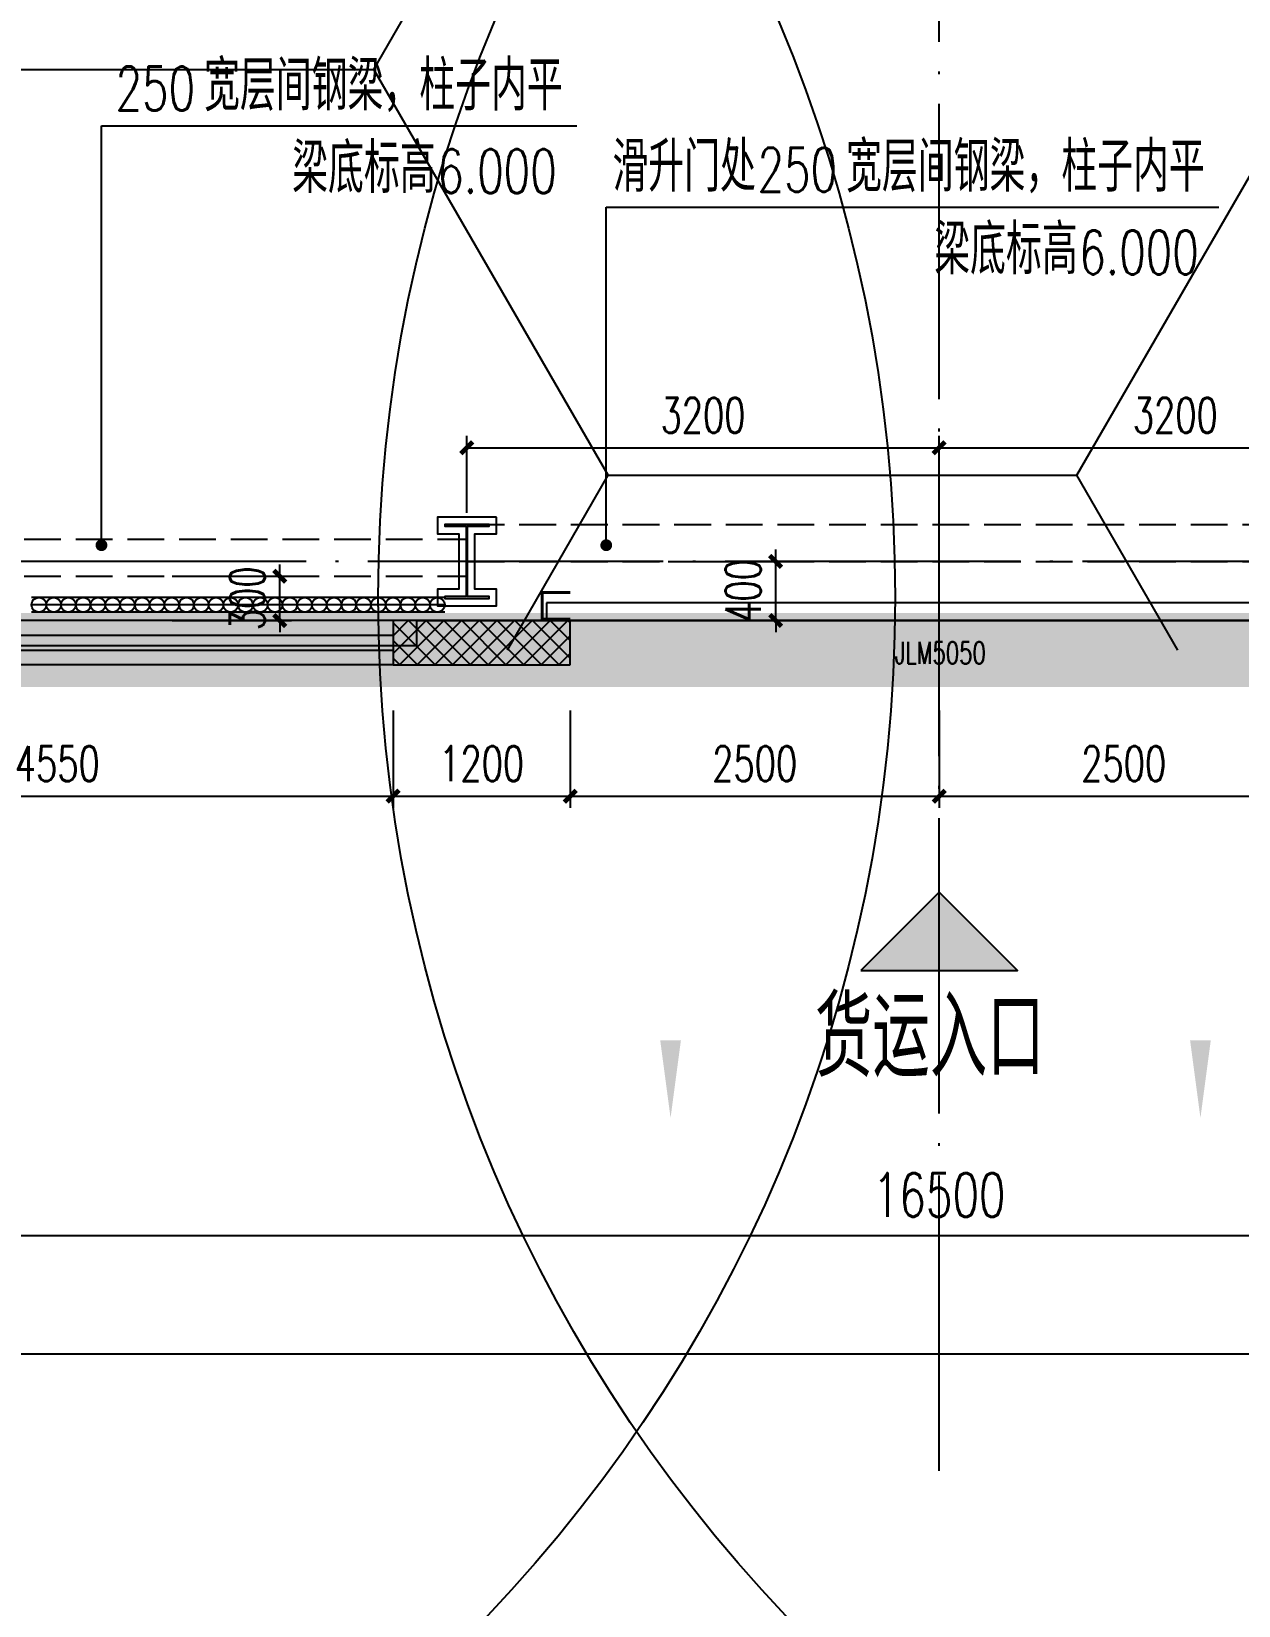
# Model space of a CAD drawing. Extents: x -821772 to -21949, y 506164 to 1049594.
# Drawn here: x -175354 to -167176, y 734747 to 745410 of the extents above; entities that cross this region are included whole.
import ezdxf
from ezdxf.xclip import XClip

# ---------------------------------------------------------------- set-up
doc = ezdxf.new("R2010")
doc.units = 0
doc.header["$LTSCALE"] = 1000
doc.header["$MEASUREMENT"] = 0
doc.header["$XCLIPFRAME"] = 2
for name, pattern in [('10平面20250807_t3$0$10平面$0$DASH', [0.35, 0.25, -0.1]), ('10平面20250807_t3$0$DASH', [0.35, 0.25, -0.1]), ('10平面20250807_t3$0$DOTE', [2.42, 2, -0.2, 0.02, -0.2]), ('DASH', [0.35, 0.25, -0.1])]:
    doc.linetypes.add(name, pattern=pattern)
doc.layers.get('Defpoints').update_dxf_attribs({"color": 210})
doc.layers.add('1-防火分区线', color=201, linetype='DASH', lineweight=50)
for name, color, linetype in [('10平面20250807_t3$0$10平面$0$WINDOW', 8, 'Continuous'), ('10平面20250807_t3$0$10平面$0$WINDOW_TEXT', 8, 'Continuous'), ('10平面20250807_t3$0$A-AXIS-D', 8, 'Continuous'), ('10平面20250807_t3$0$A-AXIS-DOTE', 8, '10平面20250807_t3$0$DOTE'), ('10平面20250807_t3$0$A-AXIS-DP', 8, 'Continuous'), ('10平面20250807_t3$0$A-AXIS-SYMB', 8, 'Continuous'), ('10平面20250807_t3$0$A-HATCH-2', 8, 'Continuous'), ('10平面20250807_t3$0$A-HRAIL', 8, 'Continuous'), ('10平面20250807_t3$0$A-LIN-V', 8, 'Continuous'), ('10平面20250807_t3$0$A-SFCE', 8, 'Continuous'), ('10平面20250807_t3$0$A-TEXT', 8, 'Continuous'), ('10平面20250807_t3$0$A-WINDOW', 8, 'Continuous'), ('10平面20250807_t3$0$AS-WALL', 8, 'Continuous'), ('10平面20250807_t3$0$AS-结构边线层', 8, 'Continuous'), ('10平面20250807_t3$0$DIM_SYMB', 8, 'Continuous'), ('10平面20250807_t3$0$FH-line', 8, 'Continuous'), ('10平面20250807_t3$0$FH-tri', 8, 'Continuous'), ('10平面20250807_t3$0$PUB_HATCH', 8, 'Continuous'), ('10平面20250807_t3$0$PUB_TEXT', 8, 'Continuous'), ('10平面20250807_t3$0$SB_ZF消火栓', 10, 'Continuous'), ('10平面20250807_t3$0$建-窗', 8, 'Continuous'), ('10平面20250807_t3$0$建-门窗编号', 8, 'Continuous'), ('PUB_HATCH', 8, 'Continuous')]:
    doc.layers.add(name, color=color, linetype=linetype)
doc.styles.add('10平面20250807_t3$0$10平面$0$_TCH_WINDOW', font='SIMPLEX', dxfattribs={"height": 3.5, "bigfont": 'GBCBIG'})
doc.styles.add('10平面20250807_t3$0$_TCH_DIM', font='SIMPLEX', dxfattribs={"bigfont": 'GBCBIG'})
doc.styles.add('10平面20250807_t3$0$_TCH_DIM_T3', font='SIMPLEX', dxfattribs={"width": 0.705882, "bigfont": 'GBCBIG'})
doc.styles.add('10平面20250807_t3$0$A-STANDARD', font='SIMPLEX', dxfattribs={"bigfont": 'GBCBIG'})
doc.styles.add('10平面20250807_t3$0$A-WIN-LABEL', font='SIMPLEX', dxfattribs={"bigfont": 'GBCBIG'})
doc.dimstyles.new('10平面20250807_t3$0$_TCH_ARCH&&100', dxfattribs={"dimtxt": 297.5, "dimasz": 100, "dimexe": 100, "dimexo": 100, "dimgap": 126.25, "dimtad": 1, "dimdec": 0, "dimzin": 0, "dimdsep": 46, "dimtxsty": '10平面20250807_t3$0$_TCH_DIM_T3', "dimblk": '10平面20250807_t3$0$_ArchTick', "dimcen": 0.09, "dimclrt": 7, "dimazin": 2, "dimtfac": 1, "dimtdec": 0, "dimtix": 1, "dimtmove": 2, "dimatfit": 3, "dimfxl": 0, "dimtolj": 1, "dimtzin": 0, "dimarcsym": 0})
doc.dimstyles.new('10平面20250807_t3$0$_TCH_ARCH&&80', dxfattribs={"dimtxt": 238, "dimasz": 80, "dimexe": 80, "dimexo": 80, "dimgap": 101, "dimtad": 1, "dimdec": 0, "dimzin": 0, "dimdsep": 46, "dimtxsty": '10平面20250807_t3$0$_TCH_DIM_T3', "dimblk": '10平面20250807_t3$0$_ArchTick', "dimcen": 0.09, "dimclrt": 7, "dimazin": 2, "dimtfac": 1, "dimtdec": 0, "dimtix": 1, "dimtmove": 2, "dimatfit": 3, "dimfxl": 0, "dimtolj": 1, "dimtzin": 0, "dimarcsym": 0})
pattern_1 = [(45, (60, 0), (-60.000061, 60.000061), []), (135, (60, 0), (-60.000061, -60.000061), [])]

# ---------------------------------------------------------------- blocks, each defined once
blk = doc.blocks.new('10平面20250807_t3$0$_ArchTick')
at = {"color": 0, "linetype": 'ByBlock', "const_width": 0.4}
blk.add_lwpolyline([(-0.5, -0.5), (0.5, 0.5)], dxfattribs=at)
blk = doc.blocks.new('*D10018')
at = {"layer": '10平面20250807_t3$0$A-AXIS-D', "color": 0, "lineweight": -2}
for p, q in [((43282, -66440), (43282, -67667)), ((59782, -66440), (59782, -67667)), ((43282, -67567), (59782, -67567))]:
    blk.add_line(p, q, dxfattribs=at)
at = {"layer": 'Defpoints', "color": 0}
for p in [(43282, -66340), (59782, -66340), (59782, -67567)]:
    blk.add_point(p, dxfattribs=at)
at = {"layer": '10平面20250807_t3$0$A-AXIS-D', "color": 0, "lineweight": -2, "xscale": 100, "yscale": 100, "zscale": 100, "rotation": 180}
blk.add_blockref('10平面20250807_t3$0$_ArchTick', (43282, -67567), dxfattribs=at)
at = {"layer": '10平面20250807_t3$0$A-AXIS-D', "color": 0, "lineweight": -2, "xscale": 100, "yscale": 100, "zscale": 100}
blk.add_blockref('10平面20250807_t3$0$_ArchTick', (59782, -67567), dxfattribs=at)
at = {"layer": '10平面20250807_t3$0$A-AXIS-D', "color": 7, "insert": (51532, -67292), "char_height": 297.5, "attachment_point": 5, "style": '10平面20250807_t3$0$_TCH_DIM_T3'}
blk.add_mtext('\\A1;16500', dxfattribs=at)
blk = doc.blocks.new('*D10024')
at = {"layer": '10平面20250807_t3$0$A-AXIS-D', "color": 0, "lineweight": -2}
for p, q in [((-33818, -66540), (-33818, -68467)), ((92682, -66540), (92682, -68467)), ((-33818, -68367), (92682, -68367))]:
    blk.add_line(p, q, dxfattribs=at)
at = {"layer": 'Defpoints', "color": 0}
for p in [(-33818, -66440), (92682, -66440), (92682, -68367)]:
    blk.add_point(p, dxfattribs=at)
at = {"layer": '10平面20250807_t3$0$A-AXIS-D', "color": 0, "lineweight": -2, "xscale": 100, "yscale": 100, "zscale": 100, "rotation": 180}
blk.add_blockref('10平面20250807_t3$0$_ArchTick', (-33818, -68367), dxfattribs=at)
at = {"layer": '10平面20250807_t3$0$A-AXIS-D', "color": 0, "lineweight": -2, "xscale": 100, "yscale": 100, "zscale": 100}
blk.add_blockref('10平面20250807_t3$0$_ArchTick', (92682, -68367), dxfattribs=at)
at = {"layer": '10平面20250807_t3$0$A-AXIS-D', "color": 7, "insert": (29432, -68092), "char_height": 297.5, "attachment_point": 5, "style": '10平面20250807_t3$0$_TCH_DIM_T3'}
blk.add_mtext('\\A1;126500', dxfattribs=at)
blk = doc.blocks.new('*D10143')
at = {"layer": '10平面20250807_t3$0$A-AXIS-DP', "color": 0, "lineweight": -2}
for p, q in [((51532, -62670), (51532, -62150)), ((54732, -62670), (54732, -62150)), ((51532, -62230), (54732, -62230))]:
    blk.add_line(p, q, dxfattribs=at)
at = {"layer": 'Defpoints', "color": 0}
for p in [(54732, -62230), (51532, -62750), (54732, -62750)]:
    blk.add_point(p, dxfattribs=at)
at = {"layer": '10平面20250807_t3$0$A-AXIS-DP', "color": 0, "lineweight": -2, "xscale": 80, "yscale": 80, "zscale": 80, "rotation": 180}
blk.add_blockref('10平面20250807_t3$0$_ArchTick', (51532, -62230), dxfattribs=at)
at = {"layer": '10平面20250807_t3$0$A-AXIS-DP', "color": 0, "lineweight": -2, "xscale": 80, "yscale": 80, "zscale": 80}
blk.add_blockref('10平面20250807_t3$0$_ArchTick', (54732, -62230), dxfattribs=at)
at = {"layer": '10平面20250807_t3$0$A-AXIS-DP', "color": 7, "insert": (53132, -62010), "char_height": 238, "attachment_point": 5, "style": '10平面20250807_t3$0$_TCH_DIM_T3'}
blk.add_mtext('\\A1;3200', dxfattribs=at)
blk = doc.blocks.new('*D10144')
at = {"layer": '10平面20250807_t3$0$A-AXIS-DP', "color": 0, "lineweight": -2}
for p, q in [((48332, -62670), (48332, -62150)), ((51532, -62670), (51532, -62150)), ((48332, -62230), (51532, -62230))]:
    blk.add_line(p, q, dxfattribs=at)
at = {"layer": 'Defpoints', "color": 0}
for p in [(51532, -62230), (48332, -62750), (51532, -62750)]:
    blk.add_point(p, dxfattribs=at)
at = {"layer": '10平面20250807_t3$0$A-AXIS-DP', "color": 0, "lineweight": -2, "xscale": 80, "yscale": 80, "zscale": 80, "rotation": 180}
blk.add_blockref('10平面20250807_t3$0$_ArchTick', (48332, -62230), dxfattribs=at)
at = {"layer": '10平面20250807_t3$0$A-AXIS-DP', "color": 0, "lineweight": -2, "xscale": 80, "yscale": 80, "zscale": 80}
blk.add_blockref('10平面20250807_t3$0$_ArchTick', (51532, -62230), dxfattribs=at)
at = {"layer": '10平面20250807_t3$0$A-AXIS-DP', "color": 7, "insert": (49932, -62010), "char_height": 238, "attachment_point": 5, "style": '10平面20250807_t3$0$_TCH_DIM_T3'}
blk.add_mtext('\\A1;3200', dxfattribs=at)
blk = doc.blocks.new('10平面20250807_t3$0$JYC-1')
at = {"layer": '10平面20250807_t3$0$FH-tri'}
h = blk.add_hatch(color=2, dxfattribs=at)
h.dxf.hatch_style = 1
h.paths.add_polyline_path([(-248256, 204933), (-247006, 206183), (-248256, 206183)])
at = {"layer": '10平面20250807_t3$0$FH-tri', "color": 2}
blk.add_lwpolyline([(-248256, 204933), (-247006, 206183), (-247006, 206183), (-248256, 206183)], close=True, dxfattribs=at)
at = {"layer": '10平面20250807_t3$0$A-TEXT', "style": '10平面20250807_t3$0$A-STANDARD'}
blk.add_text('货运入口', height=900.2, rotation=45, dxfattribs=at).set_placement((-247772, 203716))
blk = doc.blocks.new('10平面20250807_t3$0$10平面$0$$DorLib2D$00000126')
at = {"color": 0, "linetype": 'Continuous'}
for p, q in [((-0.532, 0.5), (-0.532, 0.9)), ((0.532, 0.9), (0.532, 0.5))]:
    blk.add_line(p, q, dxfattribs=at)
at = {"color": 0, "linetype": '10平面20250807_t3$0$10平面$0$DASH'}
for p, q in [((-0.532, 0.9), (0.532, 0.9)), ((-0.532, 0.5), (0.532, 0.5))]:
    blk.add_line(p, q, dxfattribs=at)
blk = doc.blocks.new('10平面20250807_t3$0$DOOR2DLIB$SYSLIB$00000123')
at = {"color": 0}
for p, q in [((0.475, -0.0014), (0.475, 0.7521)), ((0.475, 0.7521), (0.5, 0.7521)), ((0.5, -0.0014), (0.5, 0.7521)), ((-0.5, 0), (-0.5, 0.252)), ((-0.475, 0.252), (-0.5, 0.252)), ((-0.475, 0), (-0.475, 0.252)), ((-0.475, 0), (-0.5, 0)), ((0.475, -0.0014), (0.5, -0.0014))]:
    blk.add_line(p, q, dxfattribs=at)
for centre, radius, start, end in [((0.5046, -0.0019), 0.7546, 92.24927, 179.72377), ((-0.5008, 0.0026), 0.2508, 359.78987, 84.09744)]:
    blk.add_arc(centre, radius, start, end, dxfattribs=at)
blk = doc.blocks.new('10平面20250807_t3$0$G$C325EBD4F')
at = {"layer": '10平面20250807_t3$0$PUB_HATCH'}
h = blk.add_hatch(dxfattribs=at)
h.set_pattern_fill('多孔材料', color=256, scale=30, style=0)
h.set_pattern_definition(pattern_1)
h.paths.add_polyline_path([(3700, -50), (3700, 250), (3400, 250)])
h = blk.add_hatch(dxfattribs=at)
h.set_pattern_fill('多孔材料', color=256, scale=30, style=0)
h.set_pattern_definition(pattern_1)
h.paths.add_polyline_path([(3700, -50), (3400, 250), (3400, -300), (3700, -600)])
h = blk.add_hatch(dxfattribs=at)
h.set_pattern_fill('多孔材料', color=256, scale=30, style=0)
h.set_pattern_definition(pattern_1)
h.paths.add_polyline_path([(5500, 250), (5200, 250), (5200, -50)])
h = blk.add_hatch(dxfattribs=at)
h.set_pattern_fill('多孔材料', color=256, scale=30, style=0)
h.set_pattern_definition(pattern_1)
h.paths.add_polyline_path([(5500, 250), (5200, -50), (5200, -600), (5500, -300)])
h = blk.add_hatch(dxfattribs=at)
h.set_pattern_fill('多孔材料', color=256, scale=30, style=0)
h.set_pattern_definition(pattern_1)
h.paths.add_polyline_path([(3700, -600), (3400, -300), (2500, -300), (2500, -600)])
h = blk.add_hatch(dxfattribs=at)
h.set_pattern_fill('多孔材料', color=256, scale=30, style=0)
h.set_pattern_definition(pattern_1)
h.paths.add_polyline_path([(6400, -300), (5500, -300), (5200, -600), (6400, -600)])
at = {"layer": '10平面20250807_t3$0$10平面$0$WINDOW'}
blk.add_line((5200, -50), (3700, -50), dxfattribs=at)
at = {"layer": '10平面20250807_t3$0$AS-WALL'}
for p, q in [((3700, 250), (3400, 250)), ((3400, 250), (3400, -300)), ((3700, -50), (3700, 250)), ((5500, 250), (5200, 250)), ((5200, 250), (5200, -50)), ((5500, 250), (5500, -300)), ((3700, -50), (3700, -600)), ((5200, -50), (5200, -600)), ((3400, -300), (2500, -300)), ((2500, -600), (2500, -300)), ((6400, -300), (5500, -300)), ((6400, -600), (6400, -300)), ((3700, -600), (2500, -600)), ((6400, -600), (5200, -600))]:
    blk.add_line(p, q, dxfattribs=at)
at = {"layer": '10平面20250807_t3$0$10平面$0$WINDOW'}
ref = blk.add_blockref('10平面20250807_t3$0$DOOR2DLIB$SYSLIB$00000123', (4450, 100), dxfattribs=dict(at, xscale=-1500, yscale=1500, zscale=300, rotation=180.0000000000445))
ref.add_attrib('A', 'MLC1584', (4117, 313), dxfattribs={"layer": '10平面20250807_t3$0$10平面$0$WINDOW_TEXT', "ltscale": 500, "height": 148.8, "style": '10平面20250807_t3$0$10平面$0$_TCH_WINDOW', "width": 0.705882})
ref = blk.add_blockref('10平面20250807_t3$0$10平面$0$$DorLib2D$00000126', (0, -450), dxfattribs=dict(at, xscale=5000, yscale=-300, zscale=300, rotation=180.0000000000008))
ref.add_attrib('A', 'JLM5050', (-301, -594), dxfattribs={"layer": '10平面20250807_t3$0$10平面$0$WINDOW_TEXT', "ltscale": 500, "height": 148.8, "style": '10平面20250807_t3$0$10平面$0$_TCH_WINDOW', "width": 0.705882})
blk = doc.blocks.new('10平面20250807_t3$0$43243')
at = {"layer": '10平面20250807_t3$0$AS-结构边线层'}
blk.add_lwpolyline([(-195964, 741250), (-189244, 741250), (-189244, 741420), (-182304, 741420), (-182304, 741670), (-180204, 741670), (-180204, 741420), (-179464, 741420), (-179464, 741250), (-172744, 741250), (-172744, 741420), (-165804, 741420), (-165804, 741670), (-163704, 741670), (-163704, 741420), (-162964, 741420), (-162964, 741250), (-156244, 741250)], dxfattribs=at)
blk = doc.blocks.new('10平面20250807_t3$0$342343243')
at = {"layer": '10平面20250807_t3$0$A-AXIS-DP', "color": 5}
blk.add_lwpolyline([(-155704, 832070), (-155404, 832070), (-155404, 832058), (-155550, 832058), (-155550, 831582), (-155404, 831582), (-155404, 831570), (-155704, 831570), (-155704, 831582), (-155558, 831582), (-155558, 832058), (-155704, 832058), (-155704, 832070)], close=True, dxfattribs=at)
at = {"layer": '10平面20250807_t3$0$A-HATCH-2'}
blk.add_lwpolyline([(-155754, 832120), (-155354, 832120), (-155354, 832008), (-155500, 832008), (-155500, 831632), (-155354, 831632), (-155354, 831520), (-155754, 831520), (-155754, 831632), (-155608, 831632), (-155608, 832008), (-155754, 832008)], close=True, dxfattribs=at)
blk = doc.blocks.new('10平面20250807_t3$0$w4234324')
at = {"layer": '10平面20250807_t3$0$A-AXIS-DP', "xscale": -1}
blk.add_blockref('10平面20250807_t3$0$342343243', (-327958, -90000), dxfattribs=at)
blk = doc.blocks.new('*D10451')
at = {"layer": '10平面20250807_t3$0$A-AXIS-DP', "color": 0, "lineweight": -2}
for p, q in [((-170312, 741820), (-170312, 741900)), ((-171040, 741820), (-170232, 741820)), ((-170312, 741420), (-170312, 741820)), ((-171040, 741420), (-170232, 741420)), ((-170312, 741420), (-170312, 741340))]:
    blk.add_line(p, q, dxfattribs=at)
at = {"layer": 'Defpoints', "color": 0}
for p in [(-171120, 741820), (-170312, 741820), (-171120, 741420)]:
    blk.add_point(p, dxfattribs=at)
at = {"layer": '10平面20250807_t3$0$A-AXIS-DP', "color": 0, "lineweight": -2, "xscale": 80, "yscale": 80, "zscale": 80}
for p, rotation in [((-170312, 741820), 270), ((-170312, 741420), 90)]:
    blk.add_blockref('10平面20250807_t3$0$_ArchTick', p, dxfattribs=dict(at, rotation=rotation))
at = {"layer": '10平面20250807_t3$0$A-AXIS-DP', "color": 7, "insert": (-170532, 741620), "char_height": 238, "attachment_point": 5, "rotation": 90, "style": '10平面20250807_t3$0$_TCH_DIM_T3'}
blk.add_mtext('\\A1;400', dxfattribs=at)
blk = doc.blocks.new('*D10456')
at = {"layer": '10平面20250807_t3$0$A-AXIS-DP', "color": 0, "lineweight": -2}
for p, q in [((-173672, 741720), (-173672, 741800)), ((-174400, 741720), (-173592, 741720)), ((-173672, 741420), (-173672, 741720)), ((-174400, 741420), (-173592, 741420)), ((-173672, 741420), (-173672, 741340))]:
    blk.add_line(p, q, dxfattribs=at)
at = {"layer": 'Defpoints', "color": 0}
for p in [(-174480, 741720), (-173672, 741720), (-174480, 741420)]:
    blk.add_point(p, dxfattribs=at)
at = {"layer": '10平面20250807_t3$0$A-AXIS-DP', "color": 0, "lineweight": -2, "xscale": 80, "yscale": 80, "zscale": 80}
for p, rotation in [((-173672, 741720), 270), ((-173672, 741420), 90)]:
    blk.add_blockref('10平面20250807_t3$0$_ArchTick', p, dxfattribs=dict(at, rotation=rotation))
at = {"layer": '10平面20250807_t3$0$A-AXIS-DP', "color": 7, "insert": (-173892, 741570), "char_height": 238, "attachment_point": 5, "rotation": 90, "style": '10平面20250807_t3$0$_TCH_DIM_T3'}
blk.add_mtext('\\A1;300', dxfattribs=at)
blk = doc.blocks.new('10平面20250807_t3$0$3333')
at = {"layer": '10平面20250807_t3$0$A-SFCE', "const_width": 20}
blk.add_lwpolyline([(-227064, 766320), (-227064, 766510), (-227244, 766510), (-227244, 766320)], dxfattribs=at)
blk = doc.blocks.new('10平面20250807_t3$0$99平面图例外参$0$$LinePat$圆环')
for points in [[(0, 150), (300, 150)], [(0, 0), (300, 0)], [(0, -150), (300, -150)]]:
    blk.add_lwpolyline(points)
at = {"color": 0}
blk.add_circle((150, 0), 150, dxfattribs=at)
blk = doc.blocks.new('10平面20250807_t3$0$34242343243')
at = {"layer": '10平面20250807_t3$0$A-HRAIL', "xscale": 0.3333333334243581, "yscale": 0.3333333334243581, "zscale": 0.3333333334243581, "rotation": 180}
for p in [(-175254, 741526), (-175154, 741526), (-175054, 741526), (-174954, 741526), (-174854, 741526), (-174754, 741526), (-174654, 741526), (-174554, 741526), (-174454, 741526), (-174354, 741526), (-174254, 741526), (-174154, 741526), (-174054, 741526), (-173954, 741526), (-173854, 741526), (-173754, 741526), (-173654, 741526), (-173554, 741526), (-173454, 741526), (-173354, 741526), (-173254, 741526), (-173154, 741526), (-173054, 741526), (-172954, 741526), (-172854, 741526), (-172754, 741526), (-172654, 741526), (-172554, 741526)]:
    blk.add_blockref('10平面20250807_t3$0$99平面图例外参$0$$LinePat$圆环', p, dxfattribs=at)
at = {"layer": '10平面20250807_t3$0$A-SFCE', "xscale": -1.000000000000023, "rotation": 90}
blk.add_blockref('10平面20250807_t3$0$3333', (594616, 514366), dxfattribs=at)
blk = doc.blocks.new('10平面20250807_t3$0$A$C5D961328')
at = {"layer": '10平面20250807_t3$0$A-LIN-V', "ltscale": 500}
blk.add_circle((350, 40), 10001, dxfattribs=at)
blk = doc.blocks.new('10平面20250807_t3$0$234243242332')
at = {"layer": '10平面20250807_t3$0$SB_ZF消火栓'}
for p in [(-179854, 741538), (-163354, 741538)]:
    blk.add_blockref('10平面20250807_t3$0$A$C5D961328', p, dxfattribs=at)
blk = doc.blocks.new('*D12279')
at = {"layer": '10平面20250807_t3$0$A-AXIS-DP', "color": 0, "lineweight": -2}
for p, q in [((-177454, 740810), (-177454, 740150)), ((-172904, 740810), (-172904, 740150)), ((-177454, 740230), (-172904, 740230))]:
    blk.add_line(p, q, dxfattribs=at)
at = {"layer": 'Defpoints', "color": 0}
for p in [(-177454, 740890), (-172904, 740890), (-172904, 740230)]:
    blk.add_point(p, dxfattribs=at)
at = {"layer": '10平面20250807_t3$0$A-AXIS-DP', "color": 0, "lineweight": -2, "xscale": 80, "yscale": 80, "zscale": 80, "rotation": 180}
blk.add_blockref('10平面20250807_t3$0$_ArchTick', (-177454, 740230), dxfattribs=at)
at = {"layer": '10平面20250807_t3$0$A-AXIS-DP', "color": 0, "lineweight": -2, "xscale": 80, "yscale": 80, "zscale": 80}
blk.add_blockref('10平面20250807_t3$0$_ArchTick', (-172904, 740230), dxfattribs=at)
at = {"layer": '10平面20250807_t3$0$A-AXIS-DP', "color": 7, "insert": (-175179, 740450), "char_height": 238, "attachment_point": 5, "style": '10平面20250807_t3$0$_TCH_DIM_T3'}
blk.add_mtext('\\A1;4550', dxfattribs=at)
blk = doc.blocks.new('*D12280')
at = {"layer": '10平面20250807_t3$0$A-AXIS-DP', "color": 0, "lineweight": -2}
for p, q in [((-172904, 740810), (-172904, 740150)), ((-171704, 740810), (-171704, 740150)), ((-172904, 740230), (-171704, 740230))]:
    blk.add_line(p, q, dxfattribs=at)
at = {"layer": 'Defpoints', "color": 0}
for p in [(-172904, 740890), (-171704, 740890), (-171704, 740230)]:
    blk.add_point(p, dxfattribs=at)
at = {"layer": '10平面20250807_t3$0$A-AXIS-DP', "color": 0, "lineweight": -2, "xscale": 80, "yscale": 80, "zscale": 80, "rotation": 180}
blk.add_blockref('10平面20250807_t3$0$_ArchTick', (-172904, 740230), dxfattribs=at)
at = {"layer": '10平面20250807_t3$0$A-AXIS-DP', "color": 0, "lineweight": -2, "xscale": 80, "yscale": 80, "zscale": 80}
blk.add_blockref('10平面20250807_t3$0$_ArchTick', (-171704, 740230), dxfattribs=at)
at = {"layer": '10平面20250807_t3$0$A-AXIS-DP', "color": 7, "insert": (-172304, 740450), "char_height": 238, "attachment_point": 5, "style": '10平面20250807_t3$0$_TCH_DIM_T3'}
blk.add_mtext('\\A1;1200', dxfattribs=at)
blk = doc.blocks.new('*D12281')
at = {"layer": '10平面20250807_t3$0$A-AXIS-DP', "color": 0, "lineweight": -2}
for p, q in [((-171704, 740810), (-171704, 740150)), ((-169204, 740810), (-169204, 740150)), ((-171704, 740230), (-169204, 740230))]:
    blk.add_line(p, q, dxfattribs=at)
at = {"layer": 'Defpoints', "color": 0}
for p in [(-171704, 740890), (-169204, 740890), (-169204, 740230)]:
    blk.add_point(p, dxfattribs=at)
at = {"layer": '10平面20250807_t3$0$A-AXIS-DP', "color": 0, "lineweight": -2, "xscale": 80, "yscale": 80, "zscale": 80, "rotation": 180}
blk.add_blockref('10平面20250807_t3$0$_ArchTick', (-171704, 740230), dxfattribs=at)
at = {"layer": '10平面20250807_t3$0$A-AXIS-DP', "color": 0, "lineweight": -2, "xscale": 80, "yscale": 80, "zscale": 80}
blk.add_blockref('10平面20250807_t3$0$_ArchTick', (-169204, 740230), dxfattribs=at)
at = {"layer": '10平面20250807_t3$0$A-AXIS-DP', "color": 7, "insert": (-170454, 740450), "char_height": 238, "attachment_point": 5, "style": '10平面20250807_t3$0$_TCH_DIM_T3'}
blk.add_mtext('\\A1;2500', dxfattribs=at)
blk = doc.blocks.new('*D12282')
at = {"layer": '10平面20250807_t3$0$A-AXIS-DP', "color": 0, "lineweight": -2}
for p, q in [((-169204, 740810), (-169204, 740150)), ((-166704, 740810), (-166704, 740150)), ((-169204, 740230), (-166704, 740230))]:
    blk.add_line(p, q, dxfattribs=at)
at = {"layer": 'Defpoints', "color": 0}
for p in [(-169204, 740890), (-166704, 740890), (-166704, 740230)]:
    blk.add_point(p, dxfattribs=at)
at = {"layer": '10平面20250807_t3$0$A-AXIS-DP', "color": 0, "lineweight": -2, "xscale": 80, "yscale": 80, "zscale": 80, "rotation": 180}
blk.add_blockref('10平面20250807_t3$0$_ArchTick', (-169204, 740230), dxfattribs=at)
at = {"layer": '10平面20250807_t3$0$A-AXIS-DP', "color": 0, "lineweight": -2, "xscale": 80, "yscale": 80, "zscale": 80}
blk.add_blockref('10平面20250807_t3$0$_ArchTick', (-166704, 740230), dxfattribs=at)
at = {"layer": '10平面20250807_t3$0$A-AXIS-DP', "color": 7, "insert": (-167954, 740450), "char_height": 238, "attachment_point": 5, "style": '10平面20250807_t3$0$_TCH_DIM_T3'}
blk.add_mtext('\\A1;2500', dxfattribs=at)
blk = doc.blocks.new('10平面20250807_t3$0$WINDOW2DLIB$DYNSTYLE$00000005')
at = {"color": 0}
for points in [[(-0.5, 0.5), (-0.5, -0.5)], [(-0.5, 0.5), (0.5, 0.5)], [(0.5, -0.5), (0.5, 0.5)], [(0.5, 0.1667), (-0.5, 0.1667)], [(0.5, -0.1667), (-0.5, -0.1667)], [(-0.5, -0.5), (0.5, -0.5)]]:
    blk.add_lwpolyline(points, dxfattribs=at)
blk = doc.blocks.new('10平面20250807_t3$0$dote')
at = {"layer": '10平面20250807_t3$0$A-AXIS-DOTE'}
for p, q in [((51532.2, -69160), (51532.2, 36662.3)), ((76282.2, -63000), (-41310, -63000))]:
    blk.add_line(p, q, dxfattribs=at)
at = {"layer": '10平面20250807_t3$0$A-AXIS-D'}
for base, p1, p2, picture, middle in [((59782.2, -67566.7), (43282.2, -66340), (59782.2, -66340), '*D10018', (51532.2, -67291.7)), ((92682.2, -68366.7), (-33817.8, -66440), (92682.2, -66440), '*D10024', (29432.2, -68091.7))]:
    dim = blk.add_linear_dim(base=base, p1=p1, p2=p2, angle=0, dimstyle='10平面20250807_t3$0$_TCH_ARCH&&100', override={"dimgap": 0}, dxfattribs=at)
    dim.commit()
    dim.dimension.update_dxf_attribs({"geometry": picture, "text_midpoint": middle, "dimtype": 129})
at = {"layer": '10平面20250807_t3$0$A-AXIS-DP'}
for p1, p2, picture, middle in [((48332.2, -62750), (51532.2, -62750), '*D10144', (49932.2, -62010)), ((51532.2, -62750), (54732.2, -62750), '*D10143', (53132.2, -62010))]:
    dim = blk.add_aligned_dim(p1=p1, p2=p2, distance=520, dimstyle='10平面20250807_t3$0$_TCH_ARCH&&80', dxfattribs=at)
    dim.commit()
    dim.dimension.update_dxf_attribs({"geometry": picture, "text_midpoint": middle})
blk = doc.blocks.new('10平面20250807_t3$0$3243243')
at = {"layer": '10平面20250807_t3$0$A-AXIS-SYMB'}
for p, q in [((-174880, 741930), (-174880, 744770)), ((-174880, 744770), (-171660, 744770)), ((-171460, 741930), (-171460, 744220)), ((-171460, 744220), (-167310, 744220))]:
    blk.add_line(p, q, dxfattribs=at)
at = {"layer": '10平面20250807_t3$0$A-AXIS-SYMB', "const_width": 40}
for points in [[(-174880, 741910, 1), (-174880, 741950, 1)], [(-171460, 741910, 1), (-171460, 741950, 1)]]:
    blk.add_lwpolyline(points, format="xyb", close=True, dxfattribs=at)
at = {"layer": '10平面20250807_t3$0$A-SFCE', "color": 3, "linetype": '10平面20250807_t3$0$DASH'}
for p, q in [((-172400.2, 742070), (-166008.2, 742070)), ((-172400.2, 741820), (-166008.2, 741820))]:
    blk.add_line(p, q, dxfattribs=at)
at = {"layer": '10平面20250807_t3$0$A-SFCE', "linetype": '10平面20250807_t3$0$DASH'}
for p, q in [((-177154.2, 741970), (-172400.2, 741970)), ((-177154.2, 741720), (-172400.2, 741720))]:
    blk.add_line(p, q, dxfattribs=at)
at = {"layer": '10平面20250807_t3$0$PUB_TEXT', "style": '10平面20250807_t3$0$_TCH_DIM', "width": 0.705882}
for s, p in [('250', (-174785.2, 744875)), ('6.000', (-172605, 744315)), ('250', (-170435.2, 744325)), ('6.000', (-168255, 743765))]:
    blk.add_text(s, height=297.5, dxfattribs=at).set_placement(p)
at = {"layer": '10平面20250807_t3$0$PUB_TEXT', "style": '10平面20250807_t3$0$_TCH_DIM'}
for s, p in [('宽层间钢梁，柱子内平', (-174185.2, 744875)), ('梁底标高', (-173588, 744315)), ('滑升门处', (-171418.2, 744325)), ('宽层间钢梁，柱子内平', (-169835.2, 744325)), ('梁底标高', (-169238, 743765))]:
    blk.add_text(s, height=337.59, dxfattribs=at).set_placement(p)
at = {"layer": '10平面20250807_t3$0$A-AXIS-DP', "color": 1}
for p1, p2, picture, middle in [((-171120, 741420), (-171120, 741820), '*D10451', (-170532, 741620)), ((-174480, 741420), (-174480, 741720), '*D10456', (-173892, 741570))]:
    dim = blk.add_aligned_dim(p1=p1, p2=p2, distance=-808, dimstyle='10平面20250807_t3$0$_TCH_ARCH&&80', dxfattribs=at)
    dim.commit()
    dim.dimension.update_dxf_attribs({"geometry": picture, "text_midpoint": middle})
blk = doc.blocks.new('10平面20250807_t3')
at = {"layer": '10平面20250807_t3$0$PUB_HATCH'}
h = blk.add_hatch(dxfattribs=at)
h.set_pattern_fill('多孔材料', color=256, scale=30, style=0)
h.set_pattern_definition(pattern_1)
h.paths.add_polyline_path([(-171704.2, 741420), (-172904.2, 741420), (-172904.2, 741120), (-171704.2, 741120)])
at = {"layer": '10平面20250807_t3$0$A-AXIS-SYMB'}
for points in [[(-171024.2, 739510, 0, 0, 0), (-171024.2, 738050, 0, 140, 0), (-171024.2, 738575, 0, 0, 0)], [(-167434.2, 739510, 0, 0, 0), (-167434.2, 738050, 0, 140, 0), (-167434.2, 738575, 0, 0, 0)]]:
    blk.add_lwpolyline(points, format="xyseb", dxfattribs=at)
at = {"layer": '10平面20250807_t3$0$AS-WALL'}
for p, q in [((-171704.2, 741420), (-172904.2, 741420)), ((-172904.2, 741420), (-172904.2, 741120)), ((-171704.2, 741120), (-171704.2, 741420)), ((-172904.2, 741120), (-171704.2, 741120))]:
    blk.add_line(p, q, dxfattribs=at)
blk.add_blockref('10平面20250807_t3$0$G$C325EBD4F', (-169204.2, 741720))
at = {"layer": '10平面20250807_t3$0$A-AXIS-DP'}
blk.add_blockref('10平面20250807_t3$0$3243243', (0, 0), dxfattribs=at)
at = {"layer": '10平面20250807_t3$0$A-WINDOW'}
for name in ['10平面20250807_t3$0$43243', '10平面20250807_t3$0$w4234324']:
    blk.add_blockref(name, (0, 0), dxfattribs=at)
at = {"layer": '10平面20250807_t3$0$AS-WALL'}
blk.add_blockref('10平面20250807_t3$0$dote', (-220736.4, 804820), dxfattribs=at)
at = {"layer": '10平面20250807_t3$0$DIM_SYMB'}
blk.add_blockref('10平面20250807_t3$0$34242343243', (0, 0), dxfattribs=at)
at = {"layer": '10平面20250807_t3$0$FH-line', "xscale": 0.6000000000000002, "yscale": 0.6000000000000002, "zscale": 0.6000000000000002, "rotation": 315.0000000000014}
blk.add_blockref('10平面20250807_t3$0$JYC-1', (-151354.2, 546777.7), dxfattribs=at)
at = {"layer": '10平面20250807_t3$0$SB_ZF消火栓', "linetype": 'Continuous'}
blk.add_blockref('10平面20250807_t3$0$234243242332', (0, 0), dxfattribs=at)
at = {"layer": '10平面20250807_t3$0$建-窗'}
ref = blk.add_blockref('10平面20250807_t3$0$WINDOW2DLIB$DYNSTYLE$00000005', (-176104.2, 741270), dxfattribs=dict(at, xscale=6400, yscale=-300, zscale=300, rotation=179.9999999999903))
ref.add_attrib('A', 'C6424a', (-176386.7, 740770.6), dxfattribs={"layer": '10平面20250807_t3$0$建-门窗编号', "ltscale": 500, "height": 148.75, "rotation": 360, "style": '10平面20250807_t3$0$A-WIN-LABEL', "width": 0.705882})
at = {"layer": '10平面20250807_t3$0$A-AXIS-DP'}
for p1, p2, picture, middle in [((-177454.2, 740890), (-172904.2, 740890), '*D12279', (-175179.2, 740450)), ((-172904.2, 740890), (-171704.2, 740890), '*D12280', (-172304.2, 740450)), ((-171704.2, 740890), (-169204.2, 740890), '*D12281', (-170454.2, 740450)), ((-169204.2, 740890), (-166704.2, 740890), '*D12282', (-167954.2, 740450))]:
    dim = blk.add_aligned_dim(p1=p1, p2=p2, distance=-660, dimstyle='10平面20250807_t3$0$_TCH_ARCH&&80', dxfattribs=at)
    dim.commit()
    dim.dimension.update_dxf_attribs({"geometry": picture, "text_midpoint": middle})

msp = doc.modelspace()

# ---------------------------------------------------------------- block references
at = {"ltscale": 100}
ref = msp.add_blockref('10平面20250807_t3', (0, 0), dxfattribs=at)
XClip(ref).set_block_clipping_path([(-386212.6353242097, 506163.79756496), (-21948.7593967821, 884998.2285294847)])

# ---------------------------------------------------------------- next in the draw order: hatches: boundary and pattern name
at = {"layer": 'PUB_HATCH', "ltscale": 5000}
h = msp.add_hatch(dxfattribs=at)
h.set_pattern_fill('HONEY', color=8, scale=2000)
h.set_pattern_definition([(0, (0, 0), (4762.5, 2749.63), [3175, -6350]), (120, (0, 0), (-4762.499, 2749.631), [3175, -6350]), (60, (0, 0), (0.0006, 5499.261), [-6350, 3175])])
h.paths.add_polyline_path([(-148304.2, 741220), (-148304.2, 741720), (-149704.2, 741720), (-149704.2, 741220), (-164804.2, 741220), (-164804.2, 741720), (-166204.2, 741720), (-166204.2, 741220), (-181304.2, 741220), (-181304.2, 741720), (-182704.2, 741720), (-182704.2, 741220), (-197804.2, 741220), (-197804.2, 741720), (-199204.2, 741720), (-199204.2, 741220), (-214304.2, 741220), (-214304.2, 741720), (-215704.2, 741720), (-215704.2, 741220), (-254554.2, 741220), (-254554.2, 760283.3), (-231116.1, 832520), (-215704.2, 832520), (-215704.2, 832020), (-214304.2, 832020), (-214304.2, 832520), (-182704.2, 832520), (-182704.2, 832020), (-181304.2, 832020), (-181304.2, 832520), (-157104.2, 832520), (-157104.2, 832020), (-155704.2, 832020), (-155704.2, 832520), (-143954.2, 832520), (-143954.2, 741220)])

# ---------------------------------------------------------------- next in the draw order: linework, layer by layer
at = {"layer": '1-防火分区线', "color": 1, "linetype": 'DASH', "ltscale": 5, "const_width": 500}
msp.add_lwpolyline([(-143954.2, 832520), (-143954.2, 741220), (-148304.2, 741220), (-148304.2, 741720), (-149704.2, 741720), (-149704.2, 741220), (-164804.2, 741220), (-164804.2, 741720), (-166204.2, 741720), (-166204.2, 741220), (-181304.2, 741220), (-181304.2, 741720), (-182704.2, 741720), (-182704.2, 741220), (-197804.2, 741220), (-197804.2, 741720), (-199204.2, 741720), (-199204.2, 741220), (-214304.2, 741220)], dxfattribs=at)

doc.saveas('drawing.dxf')
